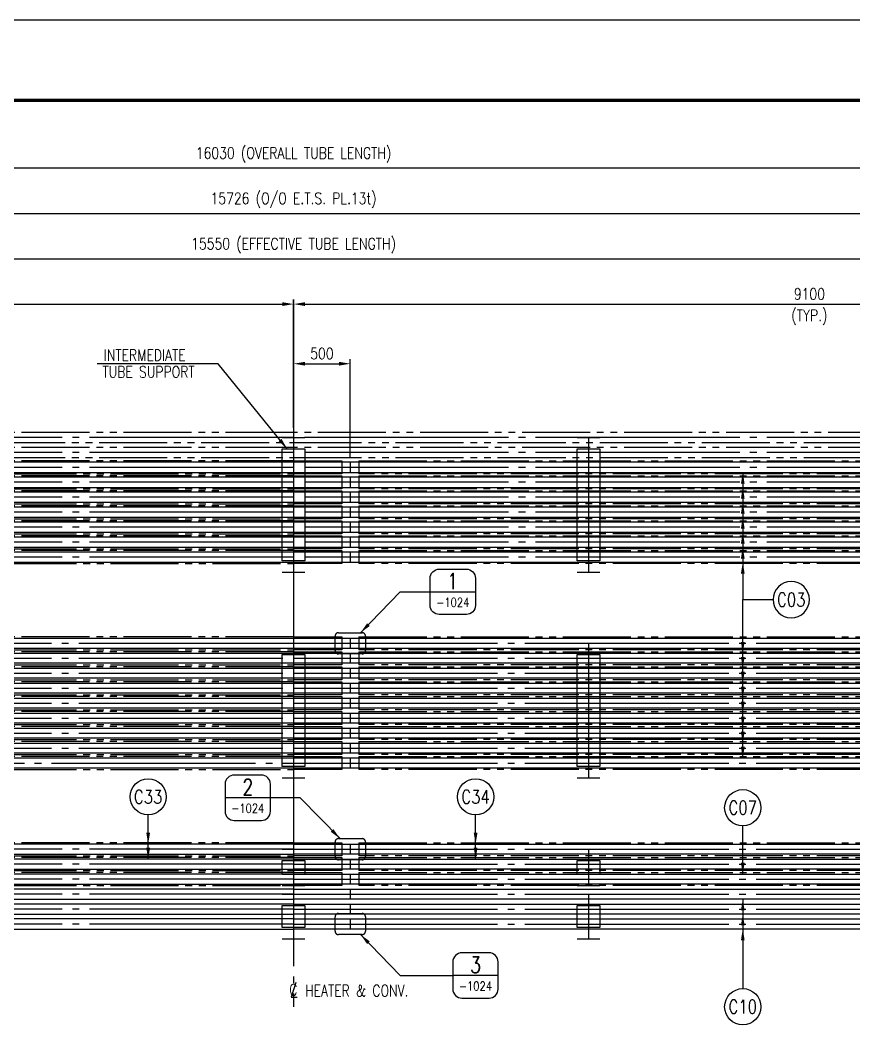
# Model space of a CAD drawing. Header units: millimetres. Extents: x 0 to 91981, y -132907 to 77676.
# Drawn here: x 69765 to 77120, y 56916 to 65779 of the extents above; entities that cross this region are included whole.
import ezdxf
from ezdxf.enums import TextEntityAlignment as Align

# ---------------------------------------------------------------- set-up
doc = ezdxf.new("R2010")
doc.units = ezdxf.units.MM
doc.header["$LTSCALE"] = 60
for name, pattern in [('JNK-CENTER', [34, 30, -1.5, 1, -1.5]), ('JNK-HIDDEN', [3, 2, -1]), ('JNK-PHANTOM', [15, 10, -1, 1, -1, 1, -1])]:
    doc.linetypes.add(name, pattern=pattern)
for name, color, linetype in [('CEN-R', 1, 'JNK-CENTER'), ('CON-G', 3, 'Continuous'), ('CON-W', 7, 'Continuous'), ('CON-Y', 2, 'Continuous'), ('Dim-W', 7, 'Continuous'), ('HID-Y', 2, 'JNK-HIDDEN'), ('PHA-M', 6, 'JNK-PHANTOM'), ('PHA-W', 7, 'JNK-PHANTOM'), ('TXT-Y', 2, 'Continuous')]:
    doc.layers.add(name, color=color, linetype=linetype)
doc.layers.add('CONT-G', color=3, linetype='Continuous', lineweight=25)
doc.styles.add('SIMPLEX', font='simplex.shx', dxfattribs={"width": 0.8})
doc.dimstyles.new('DIM40', dxfattribs={"dimscale": 40, "dimtxt": 2.5, "dimasz": 2.5, "dimexe": 1, "dimexo": 1, "dimgap": 1, "dimtad": 1, "dimdec": 1, "dimdsep": 46, "dimtxsty": 'SIMPLEX', "dimcen": 0, "dimclrd": 256, "dimclre": 256, "dimclrt": 2, "dimadec": 1, "dimazin": 2, "dimtfac": 1, "dimtdec": 1, "dimtix": 1, "dimtmove": 2, "dimatfit": 2, "dimfxl": 1, "dimarcsym": 1})

# ---------------------------------------------------------------- blocks, each defined once
blk = doc.blocks.new('*D1440')
at = {"layer": 'DEFPOINTS', "color": 0, "transparency": 16777216}
for p in [(72177.3, 63273.7), (72177.3, 62142.1), (63077.3, 61964.5)]:
    blk.add_point(p, dxfattribs=at)
at = {"layer": 'Dim-W', "lineweight": -2, "transparency": 16777216}
for p, q in [((63077.3, 62004.5), (63077.3, 63313.7)), ((72177.3, 62182.1), (72177.3, 63313.7)), ((63177.3, 63273.7), (72077.3, 63273.7))]:
    blk.add_line(p, q, dxfattribs=at)
at = {"layer": 'Dim-W', "transparency": 16777216}
for points in [[(63177.3, 63290.3), (63177.3, 63257), (63077.3, 63273.7)], [(72077.3, 63290.3), (72077.3, 63257), (72177.3, 63273.7)]]:
    blk.add_solid(points, dxfattribs=at)
at = {"layer": 'Dim-W', "color": 2, "transparency": 16777216, "char_height": 100, "attachment_point": 5, "style": 'SIMPLEX'}
for s, insert in [('9100', (67627.3, 63363.7)), ('(TYP.)', (67627.3, 63157.5))]:
    blk.add_mtext(s, dxfattribs=dict(at, insert=insert))
blk = doc.blocks.new('*D1441')
at = {"layer": 'DEFPOINTS', "color": 0, "transparency": 16777216}
for p in [(81277.3, 63273.7), (72177.3, 62142.1), (81277.3, 60635.8)]:
    blk.add_point(p, dxfattribs=at)
at = {"layer": 'Dim-W', "lineweight": -2, "transparency": 16777216}
for p, q in [((72177.3, 62182.1), (72177.3, 63313.7)), ((81277.3, 60675.8), (81277.3, 63313.7)), ((72277.3, 63273.7), (81177.3, 63273.7))]:
    blk.add_line(p, q, dxfattribs=at)
at = {"layer": 'Dim-W', "transparency": 16777216}
for points in [[(72277.3, 63290.3), (72277.3, 63257), (72177.3, 63273.7)], [(81177.3, 63290.3), (81177.3, 63257), (81277.3, 63273.7)]]:
    blk.add_solid(points, dxfattribs=at)
at = {"layer": 'Dim-W', "color": 2, "transparency": 16777216, "char_height": 100, "attachment_point": 5, "style": 'SIMPLEX'}
for s, insert in [('9100', (76727.3, 63363.7)), ('(TYP.)', (76727.3, 63157.5))]:
    blk.add_mtext(s, dxfattribs=dict(at, insert=insert))
blk = doc.blocks.new('*D1450')
at = {"layer": 'DEFPOINTS', "color": 0, "transparency": 16777216}
for p in [(79952.3, 63673.7), (64402.3, 62873.7), (79952.3, 62873.7)]:
    blk.add_point(p, dxfattribs=at)
at = {"layer": 'Dim-W', "lineweight": -2, "transparency": 16777216}
for p, q in [((64402.3, 62913.7), (64402.3, 63713.7)), ((64502.3, 63673.7), (79852.3, 63673.7)), ((79952.3, 62913.7), (79952.3, 63713.7))]:
    blk.add_line(p, q, dxfattribs=at)
at = {"layer": 'Dim-W', "transparency": 16777216}
for points in [[(64502.3, 63690.3), (64502.3, 63657), (64402.3, 63673.7)], [(79852.3, 63690.3), (79852.3, 63657), (79952.3, 63673.7)]]:
    blk.add_solid(points, dxfattribs=at)
at = {"layer": 'Dim-W', "color": 2, "transparency": 16777216, "insert": (72177.3, 63789.8), "char_height": 100, "attachment_point": 5, "style": 'SIMPLEX'}
blk.add_mtext('15550 (EFFECTIVE TUBE LENGTH)', dxfattribs=at)
blk = doc.blocks.new('*D1451')
at = {"layer": 'DEFPOINTS', "color": 0, "transparency": 16777216}
for p in [(80040.3, 64073.7), (64314.3, 62873.7), (80040.3, 62873.7)]:
    blk.add_point(p, dxfattribs=at)
at = {"layer": 'Dim-W', "lineweight": -2, "transparency": 16777216}
for p, q in [((64314.3, 62913.7), (64314.3, 64113.7)), ((80040.3, 62913.7), (80040.3, 64113.7)), ((64414.3, 64073.7), (79940.3, 64073.7))]:
    blk.add_line(p, q, dxfattribs=at)
at = {"layer": 'Dim-W', "transparency": 16777216}
for points in [[(64414.3, 64090.3), (64414.3, 64057), (64314.3, 64073.7)], [(79940.3, 64090.3), (79940.3, 64057), (80040.3, 64073.7)]]:
    blk.add_solid(points, dxfattribs=at)
at = {"layer": 'Dim-W', "color": 2, "transparency": 16777216, "insert": (72177.3, 64189.8), "char_height": 100, "attachment_point": 5, "style": 'SIMPLEX'}
blk.add_mtext('15726 (O/O E.T.S. PL.13t)', dxfattribs=at)
blk = doc.blocks.new('*D1452')
at = {"layer": 'DEFPOINTS', "color": 0, "transparency": 16777216}
for p in [(64162.3, 64473.7), (64162.3, 62142.1), (80192.3, 62142.1)]:
    blk.add_point(p, dxfattribs=at)
at = {"layer": 'Dim-W', "lineweight": -2, "transparency": 16777216}
for p, q in [((64162.3, 62182.1), (64162.3, 64513.7)), ((80092.3, 64473.7), (64262.3, 64473.7)), ((80192.3, 62182.1), (80192.3, 64513.7))]:
    blk.add_line(p, q, dxfattribs=at)
at = {"layer": 'Dim-W', "transparency": 16777216}
for points in [[(64262.3, 64490.3), (64262.3, 64457), (64162.3, 64473.7)], [(80092.3, 64490.3), (80092.3, 64457), (80192.3, 64473.7)]]:
    blk.add_solid(points, dxfattribs=at)
at = {"layer": 'Dim-W', "color": 2, "transparency": 16777216, "insert": (72177.3, 64589.8), "char_height": 100, "attachment_point": 5, "style": 'SIMPLEX'}
blk.add_mtext('16030 (OVERALL TUBE LENGTH)', dxfattribs=at)
blk = doc.blocks.new('cl-mark')
at = {"layer": 'CON-Y'}
blk.add_lwpolyline([(0.51, 1.61), (-0.51, -1.62), (0.79, -1.62)], dxfattribs=at)
at = {"style": 'SIMPLEX', "width": 0.8}
blk.add_attdef('EQUIP-NAME', (2.54, -1.45), '', height=2.5, dxfattribs=at)
at = {"layer": 'CON-Y', "style": 'SIMPLEX', "width": 0.8}
blk.add_text('C', height=2.5, dxfattribs=at).set_placement((-0.05, 0.02), align=Align.MIDDLE)
blk = doc.blocks.new('*D1474')
at = {"layer": 'DEFPOINTS', "color": 0, "transparency": 16777216}
for p in [(72677.3, 62747.9), (72177.3, 62142.1), (72677.3, 61878.1)]:
    blk.add_point(p, dxfattribs=at)
at = {"layer": 'Dim-W', "lineweight": -2, "transparency": 16777216}
for p, q in [((72177.3, 62182.1), (72177.3, 62787.9)), ((72677.3, 61918.1), (72677.3, 62787.9)), ((72277.3, 62747.9), (72577.3, 62747.9))]:
    blk.add_line(p, q, dxfattribs=at)
at = {"layer": 'Dim-W', "transparency": 16777216}
for points in [[(72277.3, 62764.5), (72277.3, 62731.2), (72177.3, 62747.9)], [(72577.3, 62764.5), (72577.3, 62731.2), (72677.3, 62747.9)]]:
    blk.add_solid(points, dxfattribs=at)
at = {"layer": 'Dim-W', "color": 2, "transparency": 16777216, "insert": (72427.3, 62837.9), "char_height": 100, "attachment_point": 5, "style": 'SIMPLEX'}
blk.add_mtext('500', dxfattribs=at)
blk = doc.blocks.new('piec-tag')
at = {"layer": 'CON-Y'}
blk.add_circle((0, 0), 4, dxfattribs=at)
at = {"layer": 'CON-G', "style": 'SIMPLEX', "width": 0.8}
blk.add_attdef('P.N', text='', height=3, dxfattribs=at).set_placement((0, 0), align=Align.MIDDLE)
at = {"layer": 'CON-G', "style": 'SIMPLEX', "width": 0.8, "flags": 1}
blk.add_attdef('BOM', (4.48, -3.74), '', height=2.5, dxfattribs=at)
blk = doc.blocks.new('det-tag')
at = {"layer": 'CON-Y'}
blk.add_line((5, 0), (-5, 0), dxfattribs=at)
blk.add_lwpolyline([(-3, -5), (3, -5, 0.414214), (5, -3), (5, 3, 0.414214), (3, 5), (-3, 5, 0.414214), (-5, 3), (-5, -3, 0.414214)], format="xyb", close=True, dxfattribs=at)
at = {"layer": 'CON-G', "style": 'SIMPLEX', "width": 0.8}
blk.add_attdef('TAG', text='', height=3.5, dxfattribs=at).set_placement((0.02, 0.58), align=Align.CENTER)
at = {"layer": 'CON-Y', "style": 'SIMPLEX', "width": 0.8}
blk.add_attdef('-8888', text='', height=2, dxfattribs=at).set_placement((0, -3.34), align=Align.CENTER)
blk = doc.blocks.new('TITLE')
at = {"color": 7}
blk.add_line((841, 594.85), (0, 594.85), dxfattribs=at)
at = {"color": 7, "const_width": 0.707}
blk.add_lwpolyline([(823.32, 577.17), (27.94, 577.17)], dxfattribs=at)

msp = doc.modelspace()

# ---------------------------------------------------------------- linework, layer by layer
msp.add_line((76139.6702, 60666.769), (76406.72453, 60666.63614))
at = {"layer": 'CEN-R'}
for p, q in [((72177.27127, 63313.65641), (72177.27127, 57075.65641)), ((72177.27127, 62097.65641), (64162.27127, 62097.65641)), ((72077.27127, 62097.65641), (72277.27127, 62097.65641)), ((72177.27127, 62097.65641), (72177.27127, 60909.65641)), ((80192.27127, 62097.65641), (72177.27127, 62097.65641)), ((74677.27127, 62097.65641), (74877.27127, 62097.65641)), ((74777.27127, 62097.65641), (74777.27127, 60909.65641)), ((72177.27127, 61965.65641), (64162.27127, 61965.65641)), ((80192.27127, 61965.65641), (72177.27127, 61965.65641)), ((72177.27127, 61833.65641), (63166.17127, 61833.65641)), ((80192.27127, 61833.65641), (72177.27127, 61833.65641)), ((72177.27127, 61701.65641), (64162.27127, 61701.65641)), ((80192.27127, 61701.65641), (72177.27127, 61701.65641)), ((72177.27127, 61569.65641), (64162.27127, 61569.65641)), ((80192.27127, 61569.65641), (72177.27127, 61569.65641)), ((72177.27127, 61437.65641), (64162.27127, 61437.65641)), ((80192.27127, 61437.65641), (72177.27127, 61437.65641)), ((72177.27127, 61305.65641), (64162.27127, 61305.65641)), ((80192.27127, 61305.65641), (72177.27127, 61305.65641)), ((72177.27127, 61173.65641), (64162.27127, 61173.65641)), ((80192.27127, 61173.65641), (72177.27127, 61173.65641)), ((72177.27127, 61041.65641), (64162.27127, 61041.65641)), ((80192.27127, 61041.65641), (72177.27127, 61041.65641)), ((72077.27127, 60909.65641), (72277.27127, 60909.65641)), ((74677.27127, 60909.65641), (74877.27127, 60909.65641)), ((64162.27127, 60281.65641), (72177.27127, 60281.65641)), ((72077.27127, 60281.65641), (72277.27127, 60281.65641)), ((72177.27127, 60281.65641), (81070.82127, 60281.65641)), ((72177.27127, 60281.65641), (72177.27127, 59093.65641)), ((74677.27127, 60281.65641), (74877.27127, 60281.65641)), ((74777.27127, 60281.65641), (74777.27127, 59093.65641)), ((64162.27127, 60149.65641), (72177.27127, 60149.65641)), ((72177.27127, 60149.65641), (80192.27127, 60149.65641)), ((64162.27127, 60017.65641), (72177.27127, 60017.65641)), ((72177.27127, 60017.65641), (80192.27127, 60017.65641)), ((64162.27127, 59885.65641), (72177.27127, 59885.65641)), ((72177.27127, 59885.65641), (80192.27127, 59885.65641)), ((64162.27127, 59753.65641), (72177.27127, 59753.65641)), ((72177.27127, 59753.65641), (80192.27127, 59753.65641)), ((64162.27127, 59621.65641), (72177.27127, 59621.65641)), ((72177.27127, 59621.65641), (80192.27127, 59621.65641)), ((64162.27127, 59489.65641), (72177.27127, 59489.65641)), ((72177.27127, 59489.65641), (80192.27127, 59489.65641)), ((64162.27127, 59357.65641), (72177.27127, 59357.65641)), ((72177.27127, 59357.65641), (80192.27127, 59357.65641)), ((63922.27127, 59225.65641), (72177.27127, 59225.65641)), ((72177.27127, 59225.65641), (80192.27127, 59225.65641)), ((72077.27127, 59093.65641), (72277.27127, 59093.65641)), ((74677.27127, 59093.65641), (74877.27127, 59093.65641)), ((72177.27127, 58465.65641), (64162.27127, 58465.65641)), ((72077.27127, 58465.65641), (72277.27127, 58465.65641)), ((72177.27127, 58465.65641), (80958.47127, 58465.65641)), ((72177.27127, 58465.65641), (72177.27127, 58144.20641)), ((74677.27127, 58465.65641), (74877.27127, 58465.65641)), ((74777.27127, 58465.65641), (74777.27127, 58144.20641)), ((72177.27127, 58333.65641), (64162.27127, 58333.65641)), ((72177.27127, 58333.65641), (81148.77127, 58333.65641)), ((72177.27127, 58201.65641), (63922.27127, 58201.65641)), ((72077.27127, 58144.20641), (72277.27127, 58144.20641)), ((72177.27127, 58201.65641), (80192.27127, 58201.65641)), ((74677.27127, 58144.20641), (74877.27127, 58144.20641)), ((72177.27127, 58069.65641), (64162.27127, 58069.65641)), ((72077.27127, 58069.65641), (72277.27127, 58069.65641)), ((72177.27127, 58069.65641), (80192.27127, 58069.65641)), ((72177.27127, 58069.65641), (72177.27127, 57673.65641)), ((74677.27127, 58069.65641), (74877.27127, 58069.65641)), ((74777.27127, 58069.65641), (74777.27127, 57673.65641)), ((72177.27127, 57937.65641), (64162.27127, 57937.65641)), ((72177.27127, 57937.65641), (80192.27127, 57937.65641)), ((72177.27127, 57805.65641), (63231.32127, 57805.65641)), ((72177.27127, 57805.65641), (80192.27127, 57805.65641)), ((72077.27127, 57673.65641), (72277.27127, 57673.65641)), ((74677.27127, 57673.65641), (74877.27127, 57673.65641))]:
    msp.add_line(p, q, dxfattribs=at)
at = {"layer": 'CONT-G'}
for p, q in [((72677.27127, 61878.10641), (72677.27127, 61789.20641)), ((72677.27127, 61746.10641), (72677.27127, 61657.20641)), ((72677.27127, 61614.10641), (72677.27127, 61525.20641)), ((72677.27127, 61482.10641), (72677.27127, 61393.20641)), ((72677.27127, 61350.10641), (72677.27127, 61261.20641)), ((72677.27127, 61218.10641), (72677.27127, 61129.20641)), ((72677.27127, 61086.10641), (72677.27127, 60997.20641)), ((72677.27127, 60326.10641), (72677.27127, 60237.20641)), ((72677.27127, 60194.10641), (72677.27127, 60105.20641)), ((72677.27127, 60062.10641), (72677.27127, 59973.20641)), ((72677.27127, 59930.10641), (72677.27127, 59841.20641)), ((72677.27127, 59798.10641), (72677.27127, 59709.20641)), ((72677.27127, 59666.10641), (72677.27127, 59577.20641)), ((72677.27127, 59534.10641), (72677.27127, 59445.20641)), ((72677.27127, 59402.10641), (72677.27127, 59313.20641)), ((72677.27127, 59270.10641), (72677.27127, 59181.20641)), ((72677.27127, 58510.10641), (72677.27127, 58421.20641)), ((72677.27127, 58378.10641), (72677.27127, 58289.20641)), ((72677.27127, 58246.10641), (72677.27127, 58157.20641)), ((72677.27127, 58114.10641), (72677.27127, 58025.20641)), ((72677.27127, 57982.10641), (72677.27127, 57893.20641)), ((72677.27127, 57850.10641), (72677.27127, 57761.20641))]:
    msp.add_line(p, q, dxfattribs=at)
for points in [[(72177.27127, 61878.10641), (63162.97127, 61878.10641), (63162.97127, 61789.20641), (72177.27127, 61789.20641)], [(72177.27127, 61789.20641), (80192.27127, 61789.20641), (80192.27127, 61878.10641), (72177.27127, 61878.10641)], [(72177.27127, 61746.10641), (64162.27127, 61746.10641), (64162.27127, 61657.20641), (72177.27127, 61657.20641)], [(72177.27127, 61657.20641), (80192.27127, 61657.20641), (80192.27127, 61746.10641), (72177.27127, 61746.10641)], [(72177.27127, 61614.10641), (64162.27127, 61614.10641), (64162.27127, 61525.20641), (72177.27127, 61525.20641)], [(72177.27127, 61525.20641), (80192.27127, 61525.20641), (80192.27127, 61614.10641), (72177.27127, 61614.10641)], [(72177.27127, 61482.10641), (64162.27127, 61482.10641), (64162.27127, 61393.20641), (72177.27127, 61393.20641)], [(72177.27127, 61393.20641), (80192.27127, 61393.20641), (80192.27127, 61482.10641), (72177.27127, 61482.10641)], [(72177.27127, 61350.10641), (64162.27127, 61350.10641), (64162.27127, 61261.20641), (72177.27127, 61261.20641)], [(72177.27127, 61261.20641), (80192.27127, 61261.20641), (80192.27127, 61350.10641), (72177.27127, 61350.10641)], [(72177.27127, 61218.10641), (64162.27127, 61218.10641), (64162.27127, 61129.20641), (72177.27127, 61129.20641)], [(72177.27127, 61129.20641), (80192.27127, 61129.20641), (80192.27127, 61218.10641), (72177.27127, 61218.10641)], [(72177.27127, 61086.10641), (64162.27127, 61086.10641), (64162.27127, 60997.20641), (72177.27127, 60997.20641)], [(72177.27127, 60997.20641), (80192.27127, 60997.20641), (80192.27127, 61086.10641), (72177.27127, 61086.10641)], [(72177.27127, 60237.20641), (64162.27127, 60237.20641), (64162.27127, 60326.10641), (72177.27127, 60326.10641)], [(72177.27127, 60326.10641), (81070.82127, 60326.10641)], [(72177.27127, 60105.20641), (64162.27127, 60105.20641), (64162.27127, 60194.10641), (72177.27127, 60194.10641)], [(81070.82127, 60237.20641), (72177.27127, 60237.20641)], [(72177.27127, 60194.10641), (80192.27127, 60194.10641), (80192.27127, 60105.20641), (72177.27127, 60105.20641)], [(72177.27127, 59973.20641), (64162.27127, 59973.20641), (64162.27127, 60062.10641), (72177.27127, 60062.10641)], [(72177.27127, 60062.10641), (80192.27127, 60062.10641), (80192.27127, 59973.20641), (72177.27127, 59973.20641)], [(72177.27127, 59841.20641), (64162.27127, 59841.20641), (64162.27127, 59930.10641), (72177.27127, 59930.10641)], [(72177.27127, 59930.10641), (80192.27127, 59930.10641), (80192.27127, 59841.20641), (72177.27127, 59841.20641)], [(72177.27127, 59709.20641), (64162.27127, 59709.20641), (64162.27127, 59798.10641), (72177.27127, 59798.10641)], [(72177.27127, 59798.10641), (80192.27127, 59798.10641), (80192.27127, 59709.20641), (72177.27127, 59709.20641)], [(72177.27127, 59577.20641), (64162.27127, 59577.20641), (64162.27127, 59666.10641), (72177.27127, 59666.10641)], [(72177.27127, 59666.10641), (80192.27127, 59666.10641), (80192.27127, 59577.20641), (72177.27127, 59577.20641)], [(72177.27127, 59445.20641), (64162.27127, 59445.20641), (64162.27127, 59534.10641), (72177.27127, 59534.10641)], [(72177.27127, 59534.10641), (80192.27127, 59534.10641), (80192.27127, 59445.20641), (72177.27127, 59445.20641)], [(72177.27127, 59313.20641), (64162.27127, 59313.20641), (64162.27127, 59402.10641), (72177.27127, 59402.10641)], [(72177.27127, 59402.10641), (80192.27127, 59402.10641), (80192.27127, 59313.20641), (72177.27127, 59313.20641)], [(72177.27127, 59181.20641), (63922.27127, 59181.20641), (63922.27127, 59270.10641), (72177.27127, 59270.10641)], [(72177.27127, 59270.10641), (80192.27127, 59270.10641), (80192.27127, 59181.20641), (72177.27127, 59181.20641)], [(72177.27127, 58510.10641), (64162.27127, 58510.10641)], [(72177.27127, 58510.10641), (80958.47127, 58510.10641)], [(64162.27127, 58421.20641), (72177.27127, 58421.20641)], [(80958.47127, 58421.20641), (72177.27127, 58421.20641)], [(72177.27127, 58378.10641), (64162.27127, 58378.10641), (64162.27127, 58289.20641), (72177.27127, 58289.20641)], [(72177.27127, 58378.10641), (81148.77127, 58378.10641)], [(72177.27127, 58246.10641), (63922.27127, 58246.10641), (63922.27127, 58157.20641), (72177.27127, 58157.20641)], [(81148.77127, 58289.20641), (72177.27127, 58289.20641)], [(72177.27127, 58246.10641), (80192.27127, 58246.10641), (80192.27127, 58157.20641), (72177.27127, 58157.20641)], [(72177.27127, 58114.10641), (64162.27127, 58114.10641), (64162.27127, 58025.20641), (72177.27127, 58025.20641)], [(72177.27127, 58114.10641), (80192.27127, 58114.10641), (80192.27127, 58025.20641), (72177.27127, 58025.20641)], [(72177.27127, 57982.10641), (64162.27127, 57982.10641), (64162.27127, 57893.20641), (72177.27127, 57893.20641)], [(72177.27127, 57982.10641), (80192.27127, 57982.10641), (80192.27127, 57893.20641), (72177.27127, 57893.20641)], [(72177.27127, 57850.10641), (63231.32127, 57850.10641), (63231.32127, 57761.20641), (72177.27127, 57761.20641)], [(72177.27127, 57850.10641), (80192.27127, 57850.10641), (80192.27127, 57761.20641), (72177.27127, 57761.20641)]]:
    msp.add_lwpolyline(points, dxfattribs=at)
at = {"layer": 'HID-Y', "ltscale": 60}
for p, q in [((72077.27127, 58244.20641), (72277.27127, 58244.20641)), ((74677.27127, 58244.20641), (74877.27127, 58244.20641)), ((72077.27127, 57969.65641), (72277.27127, 57969.65641)), ((74677.27127, 57969.65641), (74877.27127, 57969.65641))]:
    msp.add_line(p, q, dxfattribs=at)
at = {"layer": 'HID-Y'}
for p, q in [((72077.27127, 58069.65641), (72277.27127, 58069.65641)), ((74677.27127, 58069.65641), (74877.27127, 58069.65641))]:
    msp.add_line(p, q, dxfattribs=at)
at = {"layer": 'HID-Y', "ltscale": 60}
for points in [[(72077.27127, 61997.65641), (72277.27127, 61997.65641), (72277.27127, 61009.65641), (72077.27127, 61009.65641)], [(74677.27127, 61997.65641), (74877.27127, 61997.65641), (74877.27127, 61009.65641), (74677.27127, 61009.65641)], [(72077.27127, 60181.65641), (72277.27127, 60181.65641), (72277.27127, 59193.65641), (72077.27127, 59193.65641)], [(74677.27127, 60181.65641), (74877.27127, 60181.65641), (74877.27127, 59193.65641), (74677.27127, 59193.65641)]]:
    msp.add_lwpolyline(points, close=True, dxfattribs=at)
for points in [[(72077.27127, 58244.20641), (72077.27127, 58365.65641), (72277.27127, 58365.65641), (72277.27127, 58244.20641)], [(74677.27127, 58244.20641), (74677.27127, 58365.65641), (74877.27127, 58365.65641), (74877.27127, 58244.20641)], [(72277.27127, 57969.65641), (72277.27127, 57773.65641), (72077.27127, 57773.65641), (72077.27127, 57969.65641)], [(74877.27127, 57969.65641), (74877.27127, 57773.65641), (74677.27127, 57773.65641), (74677.27127, 57969.65641)]]:
    msp.add_lwpolyline(points, dxfattribs=at)
at = {"layer": 'PHA-M'}
for points in [[(72177.27127, 62142.10641), (64162.27127, 62142.10641), (64162.27127, 62053.20641), (72177.27127, 62053.20641)], [(72177.27127, 62053.20641), (80192.27127, 62053.20641), (80192.27127, 62142.10641), (72177.27127, 62142.10641)], [(72177.27127, 62010.10641), (64162.27127, 62010.10641), (64162.27127, 61921.20641), (72177.27127, 61921.20641)], [(72177.27127, 61921.20641), (80192.27127, 61921.20641), (80192.27127, 62010.10641), (72177.27127, 62010.10641)]]:
    msp.add_lwpolyline(points, dxfattribs=at)
at = {"layer": 'PHA-W'}
for p, q in [((72602.27127, 61891.10641), (72602.27127, 61776.20641)), ((72752.27127, 61891.10641), (72752.27127, 61776.20641)), ((72602.27127, 61759.10641), (72602.27127, 61746.10641)), ((72602.27127, 61759.10641), (72602.27127, 61644.20641)), ((72752.27127, 61759.10641), (72752.27127, 61746.10641)), ((72752.27127, 61759.10641), (72752.27127, 61644.20641)), ((72602.27127, 61627.10641), (72602.27127, 61512.20641)), ((72752.27127, 61627.10641), (72752.27127, 61512.20641)), ((72602.27127, 61495.10641), (72602.27127, 61380.20641)), ((72752.27127, 61495.10641), (72752.27127, 61380.20641)), ((72602.27127, 61363.10641), (72602.27127, 61248.20641)), ((72752.27127, 61363.10641), (72752.27127, 61248.20641)), ((72602.27127, 61231.10641), (72602.27127, 61116.20641)), ((72752.27127, 61231.10641), (72752.27127, 61116.20641)), ((72602.27127, 61099.10641), (72602.27127, 60984.20641)), ((72752.27127, 61099.10641), (72752.27127, 60984.20641)), ((72602.27127, 60339.10641), (72602.27127, 60224.20641)), ((72752.27127, 60339.10641), (72752.27127, 60224.20641)), ((72602.27127, 60207.10641), (72602.27127, 60092.20641)), ((72752.27127, 60207.10641), (72752.27127, 60092.20641)), ((72602.27127, 60075.10641), (72602.27127, 59960.20641)), ((72752.27127, 60075.10641), (72752.27127, 59960.20641)), ((72602.27127, 59943.10641), (72602.27127, 59828.20641)), ((72752.27127, 59943.10641), (72752.27127, 59828.20641)), ((72602.27127, 59811.10641), (72602.27127, 59696.20641)), ((72752.27127, 59811.10641), (72752.27127, 59696.20641)), ((72602.27127, 59679.10641), (72602.27127, 59564.20641)), ((72752.27127, 59679.10641), (72752.27127, 59564.20641)), ((72602.27127, 59547.10641), (72602.27127, 59432.20641)), ((72752.27127, 59547.10641), (72752.27127, 59432.20641)), ((72602.27127, 59415.10641), (72602.27127, 59300.20641)), ((72752.27127, 59415.10641), (72752.27127, 59300.20641)), ((72602.27127, 59283.10641), (72602.27127, 59168.20641)), ((72752.27127, 59283.10641), (72752.27127, 59168.20641)), ((72602.27127, 58523.10641), (72602.27127, 58408.20641)), ((72752.27127, 58523.10641), (72752.27127, 58408.20641)), ((72602.27127, 58391.10641), (72602.27127, 58276.20641)), ((72752.27127, 58391.10641), (72752.27127, 58276.20641)), ((72602.27127, 58259.10641), (72602.27127, 58144.20641)), ((72752.27127, 58259.10641), (72752.27127, 58144.20641))]:
    msp.add_line(p, q, dxfattribs=at)
for points in [[(72177.27127, 61891.10641), (64262.27127, 61891.10641), (64262.27127, 61776.20641), (72177.27127, 61776.20641)], [(72177.27127, 61891.10641), (72602.27127, 61891.10641)], [(72752.27127, 61891.10641), (80092.27127, 61891.10641), (80092.27127, 61776.20641), (72752.27127, 61776.20641)], [(72177.27127, 61759.10641), (64262.27127, 61759.10641), (64262.27127, 61644.20641), (72177.27127, 61644.20641)], [(72602.27127, 61776.20641), (72177.27127, 61776.20641)], [(72177.27127, 61759.10641), (72602.27127, 61759.10641)], [(72752.27127, 61759.10641), (80092.27127, 61759.10641), (80092.27127, 61644.20641), (72752.27127, 61644.20641)], [(72177.27127, 61627.10641), (64262.27127, 61627.10641), (64262.27127, 61512.20641), (72177.27127, 61512.20641)], [(72602.27127, 61644.20641), (72177.27127, 61644.20641)], [(72177.27127, 61627.10641), (72602.27127, 61627.10641)], [(72752.27127, 61627.10641), (80092.27127, 61627.10641), (80092.27127, 61512.20641), (72752.27127, 61512.20641)], [(72602.27127, 61512.20641), (72177.27127, 61512.20641)], [(72177.27127, 61495.10641), (64262.27127, 61495.10641), (64262.27127, 61380.20641), (72177.27127, 61380.20641)], [(72177.27127, 61495.10641), (72602.27127, 61495.10641)], [(72752.27127, 61495.10641), (80092.27127, 61495.10641), (80092.27127, 61380.20641), (72752.27127, 61380.20641)], [(72177.27127, 61363.10641), (64262.27127, 61363.10641), (64262.27127, 61248.20641), (72177.27127, 61248.20641)], [(72602.27127, 61380.20641), (72177.27127, 61380.20641)], [(72177.27127, 61363.10641), (72602.27127, 61363.10641)], [(72752.27127, 61363.10641), (80092.27127, 61363.10641), (80092.27127, 61248.20641), (72752.27127, 61248.20641)], [(72602.27127, 61248.20641), (72177.27127, 61248.20641)], [(72177.27127, 61231.10641), (64262.27127, 61231.10641), (64262.27127, 61116.20641), (72177.27127, 61116.20641)], [(72177.27127, 61231.10641), (72602.27127, 61231.10641)], [(72752.27127, 61231.10641), (80092.27127, 61231.10641), (80092.27127, 61116.20641), (72752.27127, 61116.20641)], [(72177.27127, 61099.10641), (64262.27127, 61099.10641), (64262.27127, 60984.20641), (72177.27127, 60984.20641)], [(72602.27127, 61116.20641), (72177.27127, 61116.20641)], [(72177.27127, 61099.10641), (72602.27127, 61099.10641)], [(72752.27127, 61099.10641), (80092.27127, 61099.10641), (80092.27127, 60984.20641), (72752.27127, 60984.20641)], [(72602.27127, 60984.20641), (72177.27127, 60984.20641)], [(72177.27127, 60339.10641), (64262.27127, 60339.10641), (64262.27127, 60224.20641), (72177.27127, 60224.20641)], [(72177.27127, 60339.10641), (72602.27127, 60339.10641)], [(72752.27127, 60339.10641), (80092.27127, 60339.10641), (80092.27127, 60224.20641), (72752.27127, 60224.20641)], [(72177.27127, 60207.10641), (64262.27127, 60207.10641), (64262.27127, 60092.20641), (72177.27127, 60092.20641)], [(72602.27127, 60224.20641), (72177.27127, 60224.20641)], [(72177.27127, 60207.10641), (72602.27127, 60207.10641)], [(72752.27127, 60207.10641), (80092.27127, 60207.10641), (80092.27127, 60092.20641), (72752.27127, 60092.20641)], [(72177.27127, 60075.10641), (64262.27127, 60075.10641), (64262.27127, 59960.20641), (72177.27127, 59960.20641)], [(72602.27127, 60092.20641), (72177.27127, 60092.20641)], [(72177.27127, 60075.10641), (72602.27127, 60075.10641)], [(72752.27127, 60075.10641), (80092.27127, 60075.10641), (80092.27127, 59960.20641), (72752.27127, 59960.20641)], [(72177.27127, 59943.10641), (64262.27127, 59943.10641), (64262.27127, 59828.20641), (72177.27127, 59828.20641)], [(72602.27127, 59960.20641), (72177.27127, 59960.20641)], [(72177.27127, 59943.10641), (72602.27127, 59943.10641)], [(72752.27127, 59943.10641), (80092.27127, 59943.10641), (80092.27127, 59828.20641), (72752.27127, 59828.20641)], [(72602.27127, 59828.20641), (72177.27127, 59828.20641)], [(72177.27127, 59811.10641), (64262.27127, 59811.10641), (64262.27127, 59696.20641), (72177.27127, 59696.20641)], [(72177.27127, 59811.10641), (72602.27127, 59811.10641)], [(72752.27127, 59811.10641), (80092.27127, 59811.10641), (80092.27127, 59696.20641), (72752.27127, 59696.20641)], [(72177.27127, 59679.10641), (64262.27127, 59679.10641), (64262.27127, 59564.20641), (72177.27127, 59564.20641)], [(72602.27127, 59696.20641), (72177.27127, 59696.20641)], [(72177.27127, 59679.10641), (72602.27127, 59679.10641)], [(72752.27127, 59679.10641), (80092.27127, 59679.10641), (80092.27127, 59564.20641), (72752.27127, 59564.20641)], [(72602.27127, 59564.20641), (72177.27127, 59564.20641)], [(72177.27127, 59547.10641), (64262.27127, 59547.10641), (64262.27127, 59432.20641), (72177.27127, 59432.20641)], [(72177.27127, 59547.10641), (72602.27127, 59547.10641)], [(72752.27127, 59547.10641), (80092.27127, 59547.10641), (80092.27127, 59432.20641), (72752.27127, 59432.20641)], [(72177.27127, 59415.10641), (64262.27127, 59415.10641), (64262.27127, 59300.20641), (72177.27127, 59300.20641)], [(72602.27127, 59432.20641), (72177.27127, 59432.20641)], [(72177.27127, 59415.10641), (72602.27127, 59415.10641)], [(72752.27127, 59415.10641), (80092.27127, 59415.10641), (80092.27127, 59300.20641), (72752.27127, 59300.20641)], [(72602.27127, 59300.20641), (72177.27127, 59300.20641)], [(72177.27127, 59283.10641), (64262.27127, 59283.10641), (64262.27127, 59168.20641), (72177.27127, 59168.20641)], [(72177.27127, 59283.10641), (72602.27127, 59283.10641)], [(72752.27127, 59283.10641), (80092.27127, 59283.10641), (80092.27127, 59168.20641), (72752.27127, 59168.20641)], [(72602.27127, 59168.20641), (72177.27127, 59168.20641)], [(72177.27127, 58523.10641), (64262.27127, 58523.10641), (64262.27127, 58408.20641), (72177.27127, 58408.20641)], [(72177.27127, 58523.10641), (72602.27127, 58523.10641)], [(72752.27127, 58523.10641), (80092.27127, 58523.10641), (80092.27127, 58408.20641), (72752.27127, 58408.20641)], [(72177.27127, 58391.10641), (64262.27127, 58391.10641), (64262.27127, 58276.20641), (72177.27127, 58276.20641)], [(72602.27127, 58408.20641), (72177.27127, 58408.20641)], [(72177.27127, 58391.10641), (72602.27127, 58391.10641)], [(72752.27127, 58391.10641), (80092.27127, 58391.10641), (80092.27127, 58276.20641), (72752.27127, 58276.20641)], [(72177.27127, 58259.10641), (64262.27127, 58259.10641), (64262.27127, 58144.20641), (72177.27127, 58144.20641)], [(72602.27127, 58276.20641), (72177.27127, 58276.20641)], [(72177.27127, 58259.10641), (72602.27127, 58259.10641)], [(72752.27127, 58259.10641), (80092.27127, 58259.10641), (80092.27127, 58144.20641), (72752.27127, 58144.20641)], [(72602.27127, 58144.20641), (72177.27127, 58144.20641)]]:
    msp.add_lwpolyline(points, dxfattribs=at)
for points in [[(72811.51385, 60344.91988), (72811.51385, 60218.39294, -0.4142135624), (72781.51385, 60188.39294), (72573.02868, 60188.39294, -0.4142135624), (72543.02868, 60218.39294), (72543.02868, 60344.91988, -0.4142135624), (72573.02868, 60374.91988), (72781.51385, 60374.91988, -0.4142135624)], [(72811.51385, 58528.91988), (72811.51385, 58402.39294, -0.4142135624), (72781.51385, 58372.39294), (72573.02868, 58372.39294, -0.4142135624), (72543.02868, 58402.39294), (72543.02868, 58528.91988, -0.4142135624), (72573.02868, 58558.91988), (72781.51385, 58558.91988, -0.4142135624)], [(72811.51385, 57868.91988), (72811.51385, 57742.39294, -0.4142135624), (72781.51385, 57712.39294), (72573.02868, 57712.39294, -0.4142135624), (72543.02868, 57742.39294), (72543.02868, 57868.91988, -0.4142135624), (72573.02868, 57898.91988), (72781.51385, 57898.91988, -0.4142135624)]]:
    msp.add_lwpolyline(points, format="xyb", close=True, dxfattribs=at)

# ---------------------------------------------------------------- block references
at = {"linetype": 'ByBlock', "xscale": 39.99999999599993, "yscale": 39.99999999599993, "zscale": 39.99999999599993}
msp.add_blockref('TITLE', (58340.56201, 41984.79923), dxfattribs=at)
at = {"layer": 'CON-W'}
ref = msp.add_blockref('piec-tag', (76567.02529, 60666.63614), dxfattribs=dict(at, xscale=-40, yscale=40, zscale=40))
ref.add_attrib('P.N', 'C03', dxfattribs={"layer": 'CON-G', "height": 120, "style": 'SIMPLEX', "width": 0.8}).set_placement((76567.02529, 60666.63614), align=Align.MIDDLE)
at = {"layer": 'CON-W', "xscale": 40, "yscale": 40, "zscale": 40}
for p, values in [((70894.40367, 58927.55514), {'P.N': 'C33'}), ((73782.87191, 58927.55514), {'P.N': 'C34'}), ((76139.36937, 58831.37273), {'P.N': 'C07'}), ((76139.38823, 57075.65641), {'P.N': 'C10'})]:
    msp.add_blockref('piec-tag', p, dxfattribs=at).add_auto_attribs(values)
at = {"layer": 'Dim-W'}
ref = msp.add_blockref('det-tag', (73581.70613, 60735.80574), dxfattribs=dict(at, xscale=-40, yscale=40, zscale=40))
ref.add_attrib('TAG', '1', dxfattribs={"layer": 'CON-G', "height": 140, "style": 'SIMPLEX', "width": 0.8}).set_placement((73580.7728, 60759.00574), align=Align.CENTER)
ref.add_attrib('-8888', '-1024', dxfattribs={"layer": 'CON-Y', "height": 80, "style": 'SIMPLEX', "width": 0.8}).set_placement((73581.70613, 60602.20574), align=Align.CENTER)
at = {"layer": 'Dim-W', "xscale": 40, "yscale": 40, "zscale": 40}
for name, p, values in [('det-tag', (71772.8364, 58919.80574), {'TAG': '2', '-8888': '-1024'}), ('det-tag', (73781.70613, 57351.50709), {'TAG': '3', '-8888': '-1024'}), ('cl-mark', (72177.27127, 57225.65641), {'EQUIP-NAME': 'HEATER & CONV.'})]:
    msp.add_blockref(name, p, dxfattribs=at).add_auto_attribs(values)

# ---------------------------------------------------------------- texts
at = {"layer": 'TXT-Y', "style": 'SIMPLEX', "width": 0.8}
for s, p in [('INTERMEDIATE', (70502.21019, 62773.26811)), ('TUBE SUPPORT', (70491.67731, 62625.70472))]:
    msp.add_text(s, height=100, dxfattribs=at).set_placement(p)

# ---------------------------------------------------------------- dimensions: what is measured, and where the dimension line sits
at = {"layer": 'Dim-W'}
for base, p1, p2, text, picture, middle in [((64162.27127, 64473.65641), (80192.27127, 62142.10641), (64162.27127, 62142.10641), '<> (OVERALL TUBE LENGTH)', '*D1452', (72177.27127, 64473.65641)), ((80040.27127, 64073.65641), (64314.27127, 62873.65641), (80040.27127, 62873.65641), '<> (O/O E.T.S. PL.13t)', '*D1451', (72177.27127, 64073.65641)), ((79952.27127, 63673.65641), (64402.27127, 62873.65641), (79952.27127, 62873.65641), '<> (EFFECTIVE TUBE LENGTH)', '*D1450', (72177.27127, 63673.65641))]:
    dim = msp.add_linear_dim(base=base, p1=p1, p2=p2, text=text, dimstyle='DIM40', override={"dimtmove": 0}, dxfattribs=at)
    dim.commit()
    dim.dimension.update_dxf_attribs({"geometry": picture, "text_midpoint": middle, "dimtype": 160})
dim = msp.add_linear_dim(base=(72177.27127, 63273.65641), p1=(63077.27127, 61964.53925), p2=(72177.27127, 62142.10641), text='<>\\X(TYP.)', dimstyle='DIM40', override={"dimtmove": 0}, dxfattribs=at)
dim.commit()
dim.dimension.update_dxf_attribs({"geometry": '*D1440', "text_midpoint": (67627.27127, 63273.65641)})
dim = msp.add_linear_dim(base=(81277.27127, 63273.65641), p1=(72177.27127, 62142.10641), p2=(81277.27127, 60635.79591), text='<>\\X(TYP.)', dimstyle='DIM40', dxfattribs=at)
dim.commit()
dim.dimension.update_dxf_attribs({"geometry": '*D1441', "text_midpoint": (76727.27127, 63273.65641)})
dim = msp.add_linear_dim(base=(72677.27127, 62747.88141), p1=(72177.27127, 62142.10641), p2=(72677.27127, 61878.10641), dimstyle='DIM40', dxfattribs=at)
dim.commit()
dim.dimension.update_dxf_attribs({"geometry": '*D1474', "text_midpoint": (72427.27127, 62837.88141)})

# ---------------------------------------------------------------- leaders
for points in [[(76139.36937, 61789.20641), (76139.67014, 60666.63614)], [(76139.36937, 61657.20641), (76139.67014, 60666.63614)], [(76139.36937, 61525.20641), (76139.36937, 60666.63614)], [(76139.36937, 61393.20641), (76139.36937, 60666.63614)], [(76139.36937, 61261.20641), (76139.36937, 60666.63614)], [(76139.36937, 61129.20641), (76139.36937, 60666.63614)], [(76139.36937, 60997.20641), (76139.67014, 60666.63614)], [(76139.36937, 60194.10641), (76139.36937, 60666.63614)], [(76139.36937, 59930.10641), (76139.36937, 60666.63614)], [(76139.36937, 59402.10641), (76139.36937, 60666.63614)], [(76139.36937, 59270.10641), (76139.67014, 60666.63614)], [(76139.36937, 59534.10641), (76139.67014, 60666.63614)], [(76139.36937, 59666.10641), (76139.67014, 60666.63614)], [(76139.36937, 59798.10641), (76139.67014, 60666.63614)], [(76139.36937, 60062.10641), (76139.67014, 60666.63614)], [(70894.2922, 58510.10641), (70894.40367, 58767.55514)], [(70894.35969, 58378.10641), (70894.40367, 58767.55514)], [(73782.76044, 58510.10641), (73782.87191, 58767.55514)], [(73782.82793, 58378.10641), (73782.87191, 58767.55514)], [(76139.34889, 58246.10641), (76139.27317, 58671.37276)], [(76139.38823, 58025.20641), (76139.38823, 57339.65641)], [(76139.38823, 57893.20641), (76139.38823, 57235.65641)], [(76139.38823, 57761.20641), (76139.38823, 57235.65641)]]:
    msp.add_leader(points, dimstyle='DIM40', override={"dimgap": 1, "dimtad": 0})
at = {"layer": 'CON-W'}
msp.add_leader([(72120.47906, 61997.65641), (71511.51815, 62747.88141), (70444.30383, 62747.88141)], dimstyle='DIM40', override={"dimgap": 1, "dimtad": 0}, dxfattribs=at)
at = {"layer": 'Dim-W'}
for points in [[(72767.84934, 60374.91988), (73118.34395, 60735.80574), (73381.70613, 60735.80574)], [(72586.6932, 58558.91988), (72236.19858, 58919.80574), (71972.8364, 58919.80574)], [(72767.84934, 57712.39294), (73118.34395, 57351.50709), (73581.70613, 57351.50709)]]:
    msp.add_leader(points, dimstyle='DIM40', override={"dimgap": 1, "dimtad": 0}, dxfattribs=at)

doc.saveas('drawing.dxf')
